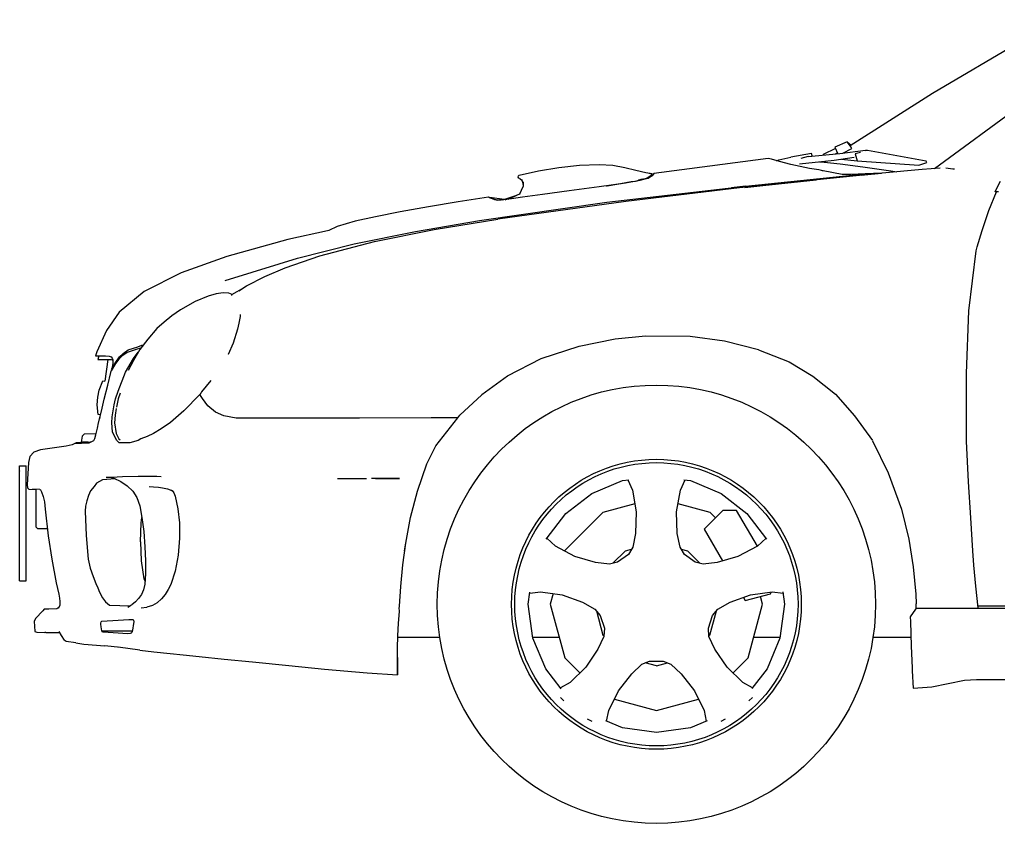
# Model space of a CAD drawing. Header units: millimetres. Extents: x 116290 to 180258, y 22146 to 121276.
# Drawn here: x 120765 to 122245, y 41388 to 42604 of the extents above; entities that cross this region are included whole.
import ezdxf

# ---------------------------------------------------------------- set-up
doc = ezdxf.new("R2010")
doc.units = ezdxf.units.MM

# ---------------------------------------------------------------- blocks, each defined once
blk = doc.blocks.new('A$C7F282EAC')
at = {"linetype": 'Continuous'}
for p, q in [((1570.1, 1215.4), (1380.8, 1103.8)), ((1380.8, 1103.8), (1256.4, 1024.7)), ((1384.2, 990.2), (1540.7, 1105.3)), ((1251.9, 1030.7), (1233.4, 1022.4)), ((1233.4, 1022.4), (1237.6, 1012.7)), ((1251.9, 1030.7), (1257.9, 1025.6)), ((1258.1, 1022.4), (1251.9, 1030.7)), ((1259.1, 1020.3), (1258.1, 1022.4)), ((1148.4, 1003.2), (1166.4, 1007.6)), ((1197.9, 1012.8), (1166.4, 1007.6)), ((1193.1, 1008.6), (1181.9, 1005.5)), ((1193.1, 1008.6), (1240.7, 1013)), ((1198.8, 1009.2), (1197.9, 1012.8)), ((1215.8, 1011.3), (1215.7, 1010.7)), ((1234.3, 1020.4), (1215.8, 1011.3)), ((1232.4, 1002.8), (1262.7, 1007.4)), ((1234.1, 1012.4), (1237.1, 1013.8)), ((1237.4, 1013.1), (1236.3, 1012.6)), ((1237.6, 1012.7), (1237.5, 1012.7)), ((1240.7, 1013), (1279.4, 1018.2)), ((1245.1, 1013.6), (1259.1, 1020.3)), ((1272, 1014.7), (1264.2, 1012.4)), ((1264.2, 1012.4), (1267.1, 1001.9)), ((1279.4, 1018.2), (1279.7, 1016.9)), ((1282.4, 1017.7), (1279.6, 1017.4)), ((1282.4, 1017.7), (1279.7, 1016.9)), ((1371.5, 1001.4), (1282.4, 1017.7)), ((815.9, 991.8), (847.1, 995.1)), ((847.1, 995.1), (876.7, 996.5)), ((876.7, 996.5), (897.3, 995.3)), ((897.3, 995.3), (915.7, 991.8)), ((1044, 994), (959.2, 982.5)), ((1132.6, 1005.6), (1044, 994)), ((1137.2, 1004.2), (1132.6, 1005.6)), ((1149.4, 1000.9), (1137.2, 1004.2)), ((1144.9, 1002.1), (1148.4, 1003.2)), ((1166.8, 996.5), (1149.4, 1000.9)), ((1180.7, 993.3), (1166.8, 996.5)), ((1179.9, 997.5), (1232.4, 1002.8)), ((1195.1, 990.4), (1180.7, 993.3)), ((1209.8, 1000.5), (1217, 999.8)), ((1217, 999.8), (1241.5, 997.2)), ((1220, 1001.5), (1217.3, 999.8)), ((1241.5, 997.2), (1275.5, 992.9)), ((1243.4, 1004.5), (1267.1, 1001.9)), ((1267.1, 1001.9), (1360.3, 995.4)), ((1275.5, 992.9), (1317.9, 986.9)), ((1360.3, 995.4), (1372.2, 999.2)), ((1372.2, 999.2), (1371.5, 1001.4)), ((754.2, 977.3), (754.5, 979.2)), ((755, 975.6), (754.2, 977.3)), ((754.5, 979.2), (755.9, 980.4)), ((755.9, 980.4), (784.9, 986.9)), ((784.9, 986.9), (815.9, 991.8)), ((915.7, 991.8), (932.3, 987.7)), ((932.3, 987.7), (947.3, 984.3)), ((947.3, 984.3), (950.1, 983.8)), ((950.1, 983.8), (952.1, 983.4)), ((950.5, 976.6), (955.4, 980)), ((952.1, 983.4), (954.1, 983.2)), ((956.9, 979.2), (953.7, 977.1)), ((954.1, 983.2), (957.1, 982.9)), ((955.4, 980), (956.9, 982.1)), ((956.9, 982.1), (957.1, 982.9)), ((958.6, 981.1), (956.9, 979.2)), ((959.2, 982.5), (958.6, 981.1)), ((1098.3, 963.7), (1279.1, 982.4)), ((1209.1, 988.2), (1195.1, 990.4)), ((1211.1, 987.7), (1209.1, 988.2)), ((1213.2, 987.2), (1211.1, 987.7)), ((1214.7, 987), (1213.2, 987.2)), ((1215.6, 986.8), (1214.7, 987)), ((1244.4, 981.3), (1215.6, 986.8)), ((1304.9, 983.1), (1240.9, 976.8)), ((1245.8, 981.1), (1244.4, 981.3)), ((1247.6, 981.1), (1245.8, 981.1)), ((1257.7, 981.2), (1247.6, 981.1)), ((1279.1, 982.4), (1257.7, 981.2)), ((1273.1, 980), (1303.7, 983.1)), ((1303.7, 983.1), (1279.1, 982.4)), ((1365.2, 988.7), (1304.9, 983.1)), ((1317.9, 986.9), (1327.2, 985.2)), ((1392.7, 990.9), (1365.2, 988.7)), ((1401.2, 991.4), (1411.9, 989.8)), ((1411.9, 989.8), (1414.4, 989.6)), ((756.4, 975.1), (755, 975.6)), ((756.4, 975.1), (757, 974.9)), ((756.6, 975.2), (759.8, 972.8)), ((756.7, 952.2), (761.8, 963.3)), ((759.2, 974.3), (761.5, 968)), ((761.5, 968), (761.8, 963.2)), ((761.9, 969.9), (761.8, 963.3)), ((876.6, 962.6), (831.5, 956.4)), ((894.7, 965.2), (876.6, 962.6)), ((887.8, 964.2), (888.8, 964.3)), ((888.4, 939.3), (1098.3, 963.7)), ((888.8, 964.3), (903.4, 966.5)), ((909.1, 967.3), (894.7, 965.2)), ((903.4, 966.5), (916.5, 968.6)), ((917.1, 968.6), (909.1, 967.3)), ((916.5, 968.6), (927.7, 970.4)), ((924.9, 969.9), (917.1, 968.6)), ((930.9, 970.8), (924.9, 969.9)), ((927.7, 970.4), (931.6, 971.2)), ((938.1, 972.1), (930.9, 970.8)), ((931.6, 971.2), (934.3, 971.8)), ((934.3, 971.8), (936.3, 972.4)), ((936.3, 972.4), (938.5, 972.9)), ((936.3, 972.4), (936.4, 972.5)), ((941.9, 974.1), (936.4, 972.5)), ((943.6, 973.4), (938.1, 972.1)), ((938.5, 972.9), (944.5, 974.5)), ((941.9, 974.1), (941.9, 974.1)), ((950.9, 975.3), (943.6, 973.4)), ((944.5, 974.5), (948.4, 975.7)), ((948.4, 975.7), (950.5, 976.6)), ((953.7, 977.1), (950.9, 975.3)), ((1098.3, 963.7), (1077.1, 961.3)), ((1240.9, 976.8), (1089.2, 960.8)), ((1097, 961.7), (1124.1, 964.8)), ((1124.1, 964.8), (1205, 973.1)), ((1190.4, 971.6), (1190.6, 971.5)), ((1476.3, 956.6), (1483.6, 971)), ((730.8, 942.7), (747.6, 948.4)), ((734.5, 943.1), (754, 950.9)), ((738.9, 943.7), (757.5, 952.5)), ((756.7, 952.2), (756.8, 952.3)), ((791.1, 951.2), (760.5, 946.7)), ((831.5, 956.4), (791.1, 951.2)), ((1089.2, 960.8), (917.2, 940.5)), ((1466.1, 926.7), (1477.6, 955.1)), ((1475.6, 955.1), (1476.3, 956.6)), ((1477.6, 955.1), (1475.6, 955.1)), ((1480.6, 955.1), (1477.6, 955.1)), ((663.5, 939.9), (618.8, 932.5)), ((709.3, 947), (663.5, 939.9)), ((695.5, 911.9), (888.4, 939.3)), ((710.9, 946.1), (709.3, 947)), ((713.9, 944.7), (710.9, 946.1)), ((711.4, 946.6), (712.9, 945.9)), ((733.2, 943.5), (711.4, 946.6)), ((718.5, 943.6), (712.9, 945.9)), ((712.9, 945.9), (718.6, 943.6)), ((716.5, 944), (713.9, 944.7)), ((719.3, 943), (716.5, 944)), ((723.3, 942.2), (718.5, 943.6)), ((718.6, 943.6), (723.3, 942.2)), ((723.4, 942.2), (719.3, 943)), ((728.7, 942.4), (723.4, 942.2)), ((917.2, 940.5), (723.6, 913.8)), ((735.8, 943.3), (728.7, 942.4)), ((744.3, 944.4), (735.8, 943.3)), ((760.5, 946.7), (744.3, 944.4)), ((575.9, 924.9), (538.5, 917.4)), ((618.8, 932.5), (575.9, 924.9)), ((1455.9, 896.6), (1466.1, 926.7)), ((494.1, 906.8), (480.4, 902.5)), ((507.7, 910.4), (494.1, 906.8)), ((538.5, 917.4), (507.7, 910.4)), ((598.9, 895.1), (695.5, 911.9)), ((627.3, 897.8), (723.6, 913.8)), ((465.6, 896.2), (405.8, 883)), ((467.6, 896.7), (465.6, 896.2)), ((480.4, 902.5), (467.6, 896.7)), ((505.9, 876.2), (598.9, 895.1)), ((536.8, 879.7), (627.3, 897.8)), ((1448.6, 872), (1455.9, 896.6)), ((405.8, 883), (313.6, 857.4)), ((420.5, 854.6), (505.9, 876.2)), ((454.1, 858.4), (536.8, 879.7)), ((1436.1, 775.1), (1447.2, 865.7)), ((1447.2, 865.7), (1448.6, 872)), ((313.6, 857.4), (244.4, 832.4)), ((311, 820.8), (392.7, 846)), ((392.7, 846), (420.5, 854.6)), ((401.8, 840.1), (454.1, 858.4)), ((244.4, 832.4), (188.7, 804.3)), ((371.1, 827.2), (401.8, 840.1)), ((311, 820.8), (311.1, 820.8)), ((343.5, 813.1), (371.1, 827.2)), ((188.7, 804.3), (150.4, 773)), ((297.6, 801), (285.2, 797.5)), ((308, 802.4), (297.6, 801)), ((316.4, 801.6), (308, 802.4)), ((321.4, 799.6), (316.4, 801.6)), ((340.1, 810.6), (320.7, 799.2)), ((331.4, 805.5), (343.5, 813.1)), ((265.7, 789.3), (243.4, 776.7)), ((285.2, 797.5), (265.7, 789.3)), ((320.7, 799.2), (320.7, 798.2)), ((150.4, 773), (131.5, 745.2)), ((243.4, 776.7), (230.5, 767.3)), ((1432.6, 680.2), (1436.1, 775.1)), ((218.7, 758.1), (207.4, 748.2)), ((230.5, 767.3), (218.7, 758.1)), ((331.6, 756.6), (329.4, 747.3)), ((333.6, 766.7), (331.6, 756.6)), ((333.5, 769.6), (333.6, 766.7)), ((131.5, 745.2), (116.8, 713.2)), ((207.4, 748.2), (193.9, 732.4)), ((329.4, 747.3), (323.1, 726)), ((193.9, 732.4), (181.7, 716.5)), ((323.1, 726), (315.7, 709.2)), ((846.4, 721.6), (900.9, 732.8)), ((900.9, 732.8), (947, 737.3)), ((947, 737.3), (1014.5, 736.8)), ((947, 737.3), (1014.5, 736.7)), ((1014.5, 736.8), (1014.5, 736.8)), ((1014.5, 736.7), (1066.5, 729.8)), ((1066.5, 729.8), (1117.5, 716.4)), ((116.8, 713.2), (114.8, 706.8)), ((162.7, 712), (154.5, 706.3)), ((156.5, 710.7), (164.5, 716.2)), ((176.1, 716.5), (162.7, 712)), ((164.5, 716.2), (178.9, 720.8)), ((181.7, 716.5), (172.2, 699.8)), ((172.4, 702.8), (179.5, 712.7)), ((183.1, 718.4), (176.1, 716.5)), ((178.9, 720.8), (184.7, 723.3)), ((184.7, 723.3), (186.8, 723.2)), ((789.1, 703), (846.4, 721.6)), ((1117.5, 716.3), (1164.2, 697.8)), ((114.8, 706.8), (116.6, 706.8)), ((116.6, 706.8), (121.7, 706.8)), ((119.9, 706.8), (118.3, 701.6)), ((118.3, 701.6), (133.5, 701.3)), ((121.7, 706.8), (129.8, 706.8)), ((133.5, 701.3), (128.9, 668.5)), ((129.8, 706.8), (135.7, 706.3)), ((133, 701.6), (138.7, 701.3)), ((135.7, 706.3), (138.4, 705.4)), ((138.4, 705.4), (140.1, 703.3)), ((138.7, 701.3), (141, 700.6)), ((139.2, 686.4), (145.6, 697.4)), ((140.1, 703.3), (141, 700.8)), ((141.3, 697.3), (140.6, 691.5)), ((141, 700.8), (141.3, 697.3)), ((150.2, 702), (145.3, 695.5)), ((145.6, 697.4), (151.3, 705.3)), ((146.4, 697.3), (146.3, 698.4)), ((146.4, 696.9), (146.4, 697.3)), ((149.9, 701.5), (148.6, 701.6)), ((154.5, 706.3), (150.2, 702)), ((151.3, 705.3), (156.5, 710.7)), ((160, 682.3), (172.4, 702.8)), ((172.2, 699.8), (164.5, 685)), ((315.7, 709.2), (315.7, 709.2)), ((737.9, 676.7), (789.1, 703)), ((1164.2, 697.8), (1199.9, 676.5)), ((133.5, 662.6), (137.9, 681.7)), ((137.9, 681.7), (138.7, 684.4)), ((145.3, 695.5), (138.7, 684.4)), ((140.6, 691.5), (139.2, 686.4)), ((143.9, 694.5), (144.1, 693.4)), ((148.9, 653.8), (160, 682.3)), ((120.6, 655.2), (125.9, 669)), ((125.9, 669), (128.9, 668.5)), ((289.4, 669.8), (275.4, 652.4)), ((699.1, 648.4), (737.9, 676.7)), ((1199.9, 676.5), (1234.4, 649)), ((1432.4, 578.2), (1432.6, 680.2)), ((118.3, 644.3), (120.6, 655.2)), ((127.7, 641.3), (133.5, 662.6)), ((145, 641.8), (148.9, 653.8)), ((275.4, 652.4), (274.2, 650.8)), ((117.5, 633), (118.3, 644.3)), ((123.8, 623.4), (127.7, 641.3)), ((143.2, 633), (145, 641.8)), ((149.1, 641.9), (146.5, 629.4)), ((151.9, 650.5), (149.1, 641.9)), ((272.8, 648.6), (248.7, 623.8)), ((274.3, 650.5), (272.8, 648.6)), ((276.7, 642.3), (272.8, 648.6)), ((284.8, 631.4), (276.7, 642.3)), ((666.1, 617.2), (699, 648.3)), ((1234.4, 649), (1263.2, 616.4)), ((118.8, 618.4), (117.5, 633)), ((119.5, 605.6), (123.8, 623.4)), ((140.1, 614.6), (143.2, 633)), ((146.2, 627.4), (144.5, 617.3)), ((248.7, 623.8), (228.3, 606.1)), ((296.4, 622), (284.8, 631.4)), ((308.8, 616.1), (296.4, 622)), ((121.9, 618), (118.8, 618.4)), ((121.9, 618), (121, 611.6)), ((139.4, 605.9), (140.1, 614.6)), ((144.5, 617.3), (143.4, 605.9)), ((327.4, 612.9), (308.8, 616.1)), ((372.4, 612.9), (327.4, 612.9)), ((446.6, 612.9), (372.4, 612.9)), ((514, 612.9), (446.6, 612.9)), ((622.7, 613.1), (514, 612.9)), ((625.4, 613.1), (622.7, 613.1)), ((627.4, 613.2), (625.4, 613.1)), ((663.1, 613.3), (627.4, 613.2)), ((629.8, 571.1), (663.1, 613.3)), ((663.1, 613.3), (666.1, 617.2)), ((663.1, 613.2), (663.1, 613.3)), ((1263.2, 616.4), (1290.2, 578.8)), ((115.5, 587.4), (118, 597.9)), ((118, 597.9), (119.5, 605.6)), ((140.7, 592.2), (139.4, 605.9)), ((143.4, 605.9), (145.9, 589.4)), ((214.1, 596.8), (202.7, 589.6)), ((228.3, 606.1), (214.1, 596.8)), ((94.6, 585.4), (93.3, 576.4)), ((97.7, 588.5), (94.6, 585.4)), ((115.9, 589.1), (97.7, 588.5)), ((105.3, 575.3), (112.3, 579.2)), ((112.3, 579.2), (113.8, 582.1)), ((113.8, 582.1), (115.5, 587.4)), ((144.6, 583.8), (140.7, 592.2)), ((147.2, 579.2), (144.6, 583.8)), ((145.9, 589.4), (150.3, 581.6)), ((150.6, 575.6), (147.2, 579.2)), ((150.3, 581.6), (152.2, 579.9)), ((179.4, 579.2), (166.6, 575.5)), ((183.6, 581.3), (179.4, 579.2)), ((192.9, 585.3), (183.6, 581.3)), ((202.7, 589.6), (192.9, 585.3)), ((1290, 578.6), (1313.9, 530.3)), ((1435.4, 516.7), (1432.4, 578.2)), ((31.8, 564.8), (21.5, 561.3)), ((70.4, 570.2), (31.8, 564.8)), ((79.3, 572.5), (70.4, 570.2)), ((84.7, 575), (79.3, 572.5)), ((85.6, 575.4), (84.7, 575)), ((84.7, 575), (86.9, 575)), ((103.8, 576.4), (85.6, 575.4)), ((86.9, 575), (93.5, 575.2)), ((94.3, 576.4), (93.3, 576.4)), ((93.5, 575.2), (105.3, 575.3)), ((94.3, 576.4), (97.3, 576.4)), ((97.3, 576.4), (94.3, 576.4)), ((97.3, 576.4), (102.1, 576.4)), ((102.1, 576.4), (97.3, 576.4)), ((102.1, 576.4), (107.2, 576.4)), ((103.8, 576.4), (102.1, 576.4)), ((107.1, 576.3), (106.9, 576.4)), ((107.2, 576.4), (106.9, 576.4)), ((154.1, 575.5), (150.6, 575.6)), ((166.6, 575.5), (154.1, 575.5)), ((615.8, 543.5), (629.8, 571.1)), ((15.5, 554.8), (13.4, 545.6)), ((21.5, 561.3), (15.5, 554.8)), ((0, 540.5), (10.2, 540.6)), ((0, 539.9), (0, 540.5)), ((0, 537.7), (0, 539.9)), ((0, 533.1), (0, 537.7)), ((0, 533.1), (0, 532.8)), ((10.2, 540), (10.2, 540.6)), ((10.2, 537.7), (10.2, 540)), ((10.2, 533.3), (10.2, 537.7)), ((10.2, 374.2), (10.2, 533.3)), ((13.4, 545.6), (11.7, 512.1)), ((601.9, 502.5), (615.8, 543.5)), ((0, 374), (0, 532.8)), ((125.2, 519.3), (116.6, 514.3)), ((144.8, 520.9), (125.2, 519.3)), ((130.8, 523.3), (155.9, 524.6)), ((139.1, 523.2), (130.8, 523.3)), ((137.6, 523.7), (142.4, 522)), ((142.4, 522), (153.1, 517.1)), ((155.9, 524.6), (179.4, 525.2)), ((179.4, 525.2), (207.7, 525.2)), ((207.7, 525.2), (214, 524.7)), ((480.7, 521.8), (524.9, 521.7)), ((547.6, 521.6), (532.1, 521.8)), ((538.4, 521.7), (574.5, 521.7)), ((574.5, 521.7), (547.6, 521.6)), ((865.5, 498.7), (911.8, 518.3)), ((911.8, 518.3), (921.4, 519.6)), ((919.9, 519.4), (927.1, 503.8)), ((999.5, 503.8), (1006.6, 519.4)), ((1004.7, 519.6), (1014.8, 518.3)), ((1014.8, 518.3), (1061.1, 498.7)), ((1313.9, 530.3), (1334.3, 475.4)), ((11.7, 512.1), (11.9, 507.4)), ((11.9, 507.4), (13.8, 505.2)), ((13.8, 505.2), (25, 504.9)), ((30.6, 505), (19.4, 505.3)), ((25, 448.2), (25, 504.9)), ((30.6, 505), (31.6, 504.4)), ((31.6, 504.4), (33.3, 501.2)), ((112.6, 509.6), (107.4, 502.8)), ((116.6, 514.3), (112.6, 509.6)), ((153.1, 517.1), (162.9, 510.3)), ((162.9, 510.3), (171.2, 502.6)), ((196, 509.5), (202.6, 509.2)), ((202.6, 509.2), (210.3, 508.6)), ((210.3, 508.6), (216, 507.7)), ((216, 507.7), (223.7, 505.9)), ((223.7, 505.9), (230.5, 503.2)), ((229, 504.4), (231.8, 502.2)), ((230.9, 503.5), (233.5, 499.7)), ((855.2, 516.4), (855.2, 516.4)), ((927.1, 503.8), (932.7, 471.2)), ((993.9, 471.2), (999.5, 503.8)), ((1438.8, 462.2), (1435.4, 516.7)), ((33.3, 501.2), (35.9, 494.1)), ((35.9, 494.1), (37.5, 486.4)), ((104.2, 496.1), (101.9, 487.7)), ((107.4, 502.8), (104.2, 496.1)), ((171.2, 502.6), (177.5, 492.6)), ((177.5, 492.6), (181.9, 480)), ((233.5, 499.7), (235.5, 494.8)), ((235.5, 494.8), (239.6, 475.5)), ((591.4, 462.6), (601.9, 502.5)), ((826.3, 468.5), (865.5, 498.7)), ((1061.1, 498.7), (1100.3, 468.5)), ((37.5, 486.4), (38.4, 480.6)), ((38.4, 480.6), (38.8, 475.1)), ((38.8, 475.1), (43.3, 435)), ((99.6, 479.6), (99, 472.4)), ((101.9, 487.7), (99.6, 479.6)), ((181.9, 480), (185.1, 462.7)), ((811.9, 482.9), (811.8, 482.9)), ((930.6, 483.2), (882.3, 470.1)), ((1044.4, 470.1), (996, 483.2)), ((1114.7, 482.9), (1114.7, 482.9)), ((1334.3, 475.4), (1345.1, 429.8)), ((99, 472.4), (100.6, 435.3)), ((183.9, 454.6), (185.1, 462.6)), ((185.1, 462.7), (187.8, 441.4)), ((584.1, 423.9), (591.4, 462.6)), ((796.3, 429.7), (826.3, 468.5)), ((882.3, 470.1), (824.7, 412.6)), ((882.3, 470.1), (882.3, 470.1)), ((932.7, 471.2), (931.7, 438.5)), ((994.9, 438.5), (993.9, 471.2)), ((1063.6, 473.1), (1035.4, 444.9)), ((1052.5, 462), (1044.4, 470.1)), ((1044.4, 470.1), (1044.4, 470.1)), ((1084.7, 473.3), (1063.6, 473.1)), ((1116, 419.1), (1084.7, 473.3)), ((1100.3, 468.5), (1130, 430)), ((1442, 412), (1438.8, 462.2)), ((27, 446.2), (25, 448.2)), ((27, 446.2), (28.5, 446.2)), ((28.5, 446.2), (34.2, 446.2)), ((34.2, 446.2), (42, 446.2)), ((183.1, 425.7), (183.9, 454.6)), ((241.7, 454.7), (241.9, 431.4)), ((1035.4, 444.9), (1063.1, 396.9)), ((43.3, 435), (48.6, 399.4)), ((100.6, 435.3), (103.5, 399.7)), ((187.8, 441.4), (189.7, 418.2)), ((241.9, 431.4), (239.8, 405.5)), ((810.5, 419.1), (797.4, 431.2)), ((931.7, 438.5), (927.6, 417.6)), ((999, 417.6), (994.9, 438.5)), ((1129.1, 431.2), (1116, 419.1)), ((1345.1, 429.8), (1351.8, 387.9)), ((183.1, 425.7), (183.9, 397)), ((189.7, 418.2), (190.7, 396.9)), ((579.6, 390.8), (584.1, 423.8)), ((582.5, 412.2), (584.1, 423.9)), ((839.8, 403.7), (810.5, 419.1)), ((927.6, 417.6), (921, 406.9)), ((1005.6, 406.9), (999, 417.6)), ((1116, 419.1), (1086.7, 403.7)), ((239.8, 405.5), (235.4, 381.6)), ((824.6, 412.6), (824.4, 411.8)), ((824.7, 412.6), (824.6, 412.6)), ((871.2, 394.6), (839.8, 403.7)), ((897.6, 393.3), (916.3, 412)), ((921, 406.9), (904.6, 395)), ((916.3, 412), (925.6, 414.5)), ((1000.9, 414.5), (1010.3, 412)), ((1022, 395), (1005.6, 406.9)), ((1010.3, 412), (1029, 393.3)), ((1086.7, 403.7), (1055.4, 394.6)), ((1443.7, 390.4), (1442, 412)), ((48.6, 399.4), (55.4, 363.9)), ((103.5, 399.7), (106.8, 385.9)), ((106.8, 385.9), (111.2, 373.3)), ((183.9, 397), (188, 370)), ((190.7, 396.9), (190.7, 377.5)), ((576.5, 358.2), (579.6, 390.8)), ((892.3, 392), (871.2, 394.6)), ((904.6, 395), (892.3, 392)), ((1034.2, 392), (1022, 395)), ((1055.4, 394.6), (1034.2, 392)), ((1351.8, 387.9), (1355.5, 346.8)), ((1446.6, 358.6), (1443.7, 390.4)), ((0, 369.7), (0, 374)), ((10.2, 369.9), (10.2, 374.2)), ((111.2, 373.3), (115.4, 362.8)), ((190.7, 377.5), (189.5, 361.6)), ((235.4, 381.6), (228.6, 361.4)), ((0, 367.3), (0, 369.7)), ((0, 366.6), (0, 367.3)), ((0, 366.6), (10.2, 366.6)), ((10.2, 367.5), (10.2, 369.9)), ((10.2, 366.6), (10.2, 367.5)), ((55.4, 363.9), (59.2, 346.5)), ((115.4, 362.8), (118.3, 356.2)), ((118.3, 356.2), (120.8, 349.8)), ((189.5, 361.6), (187.6, 353.1)), ((188, 370), (189.8, 366)), ((228.6, 361.4), (224.6, 353.5)), ((574.5, 328.5), (576.5, 358.2)), ((1449.8, 325.8), (1446.6, 358.6)), ((59.2, 346.5), (60.3, 340.8)), ((60.3, 340.8), (61, 335.5)), ((120.8, 349.8), (125.2, 341.2)), ((125.2, 341.2), (129.8, 335)), ((184.4, 346.1), (180, 340.2)), ((187.6, 353.1), (184.4, 346.1)), ((220, 346.2), (214.8, 339.8)), ((224.6, 353.5), (220, 346.2)), ((769.5, 331.4), (772, 349.8)), ((771.8, 348.3), (788.2, 350.2)), ((788.2, 350.2), (820.9, 345.5)), ((807.1, 347.5), (802.7, 331.5)), ((820.9, 345.5), (851.7, 334.4)), ((1074.9, 334.4), (1105.6, 345.5)), ((1094.9, 341.7), (1097.5, 337.2)), ((1097.5, 337.2), (1135.9, 347.4)), ((1105.6, 345.5), (1138.4, 350.2)), ((1123.9, 331.4), (1120.7, 343.3)), ((1135.9, 347.4), (1137.5, 350.1)), ((1138.4, 350.2), (1154.8, 348.3)), ((1154.5, 350.2), (1157.1, 331.4)), ((1355.5, 346.8), (1356.3, 332.3)), ((59.2, 326.3), (56.1, 324.3)), ((61, 329.3), (58.5, 325)), ((61, 335.5), (61, 329.3)), ((129.8, 335), (135.8, 330)), ((135.8, 330), (167.5, 329.1)), ((169.5, 330.2), (163.8, 326.6)), ((167.6, 329.1), (167.5, 329.1)), ((175.2, 334.9), (169.6, 330.4)), ((180, 340.2), (175.2, 334.9)), ((183.7, 325.9), (192.6, 327.2)), ((200.9, 329.6), (192.6, 327.2)), ((192.6, 327.2), (192.6, 327.2)), ((208.3, 333.8), (200.9, 329.6)), ((214.8, 339.8), (208.3, 333.8)), ((574.3, 325.2), (574.5, 328.5)), ((574.4, 324.3), (574.3, 325.8)), ((776.4, 279.9), (769.5, 331.4)), ((802.7, 331.5), (802.7, 331.4)), ((802.7, 331.4), (824.6, 250.4)), ((851.7, 334.4), (870.3, 324.1)), ((1056.3, 324.1), (1074.9, 334.4)), ((1102, 250.4), (1123.9, 331.4)), ((1123.9, 331.4), (1123.9, 331.4)), ((1157.1, 331.4), (1150.1, 279.9)), ((1356.4, 325.3), (1356.3, 332.3)), ((1447.7, 325.3), (2504.3, 327.4)), ((1449.5, 328.9), (1720.7, 329.1)), ((35.1, 321.7), (23.9, 310)), ((37.2, 323.9), (35.1, 321.7)), ((44.4, 324.2), (37.2, 323.9)), ((56.2, 324.4), (44.4, 324.2)), ((573.3, 302.6), (574.6, 320.6)), ((574.1, 314.4), (574.7, 320.6)), ((574.7, 322.5), (574.4, 324.3)), ((574.7, 320.6), (574.7, 322.5)), ((870.3, 324.1), (878.4, 314.5)), ((882.8, 284.4), (873, 320.9)), ((878.4, 314.5), (884.7, 295.3)), ((1041.9, 295.3), (1048.1, 314.5)), ((1053.7, 321.1), (1043.8, 284.4)), ((1048.1, 314.5), (1056.3, 324.1)), ((1355.4, 324.1), (1347.4, 312.5)), ((1347.4, 312.5), (1347.6, 305.3)), ((1356.4, 325.3), (1355.4, 324.1)), ((1356.4, 325.3), (1374.7, 325.3)), ((1374.7, 325.3), (1427.1, 325.3)), ((1427.1, 325.3), (1447.7, 325.3)), ((23.9, 310), (22.3, 305.1)), ((22.3, 305.1), (22.4, 298.1)), ((22.4, 298.1), (23.1, 290.4)), ((123, 302.9), (123.3, 304.6)), ((123.1, 300.7), (123, 302.9)), ((123.5, 297.7), (123.1, 300.7)), ((123.3, 304.6), (124.5, 306.1)), ((124, 293.9), (123.5, 297.7)), ((124.5, 306.1), (149.3, 307.6)), ((149.3, 307.6), (165.4, 308.4)), ((165.4, 308.4), (171.4, 308.5)), ((172.2, 302.3), (170.7, 292.3)), ((171.4, 308.5), (172.3, 307.3)), ((172.6, 305), (172.2, 302.3)), ((172.3, 307.3), (172.6, 305)), ((572.1, 283.5), (573.3, 302.6)), ((1347.6, 305.3), (1348.8, 267.8)), ((23.1, 290.4), (26.3, 289.1)), ((26.3, 289.1), (38.2, 288.8)), ((39.5, 288.8), (38.2, 288.8)), ((39.5, 288.8), (44.3, 288.8)), ((44.3, 288.8), (56.8, 288.8)), ((56.8, 288.8), (60.2, 288.8)), ((59.3, 290.4), (62.9, 284)), ((62.9, 284), (67.2, 276.9)), ((124.4, 291.5), (124, 293.9)), ((125, 289.9), (124.4, 291.5)), ((170.4, 290.6), (124.7, 290.6)), ((126.2, 289), (125, 289.9)), ((149.3, 287.6), (126.2, 289)), ((163.1, 286.8), (149.3, 287.6)), ((167.1, 287), (163.1, 286.8)), ((168.6, 287.6), (167.1, 287)), ((169.8, 288.7), (168.6, 287.6)), ((170.4, 290.3), (169.8, 288.7)), ((170.7, 292.3), (170.4, 290.3)), ((571.8, 265.2), (572.1, 283.5)), ((572.1, 281.8), (635.6, 281.8)), ((776.2, 281.7), (816.2, 281.7)), ((883.7, 282.7), (874.7, 263.4)), ((883.8, 283.5), (882.8, 284.4)), ((884.7, 295.3), (883.7, 282.7)), ((1042.8, 282.7), (1041.9, 295.3)), ((1043.8, 284.4), (1042.8, 283.4)), ((1042.8, 283.4), (1043.8, 284.4)), ((1051.8, 263.4), (1042.8, 282.7)), ((1110.5, 281.7), (1150.4, 281.7)), ((1290.9, 281.7), (1348.3, 281.7)), ((70.4, 275.2), (67.2, 276.9)), ((85.2, 273), (70.4, 275.2)), ((85.2, 273), (97.4, 271.1)), ((97.4, 271.1), (128.9, 268.6)), ((152.5, 266.1), (128.9, 268.6)), ((182.1, 262.2), (149.2, 266.6)), ((796, 233.6), (776.4, 279.9)), ((1150.1, 279.9), (1130.6, 233.6)), ((1348.8, 267.8), (1350, 235.4)), ((182.1, 262.2), (203.1, 259.4)), ((203.1, 259.4), (227.8, 256.8)), ((227.8, 256.8), (247.2, 255)), ((247.2, 255), (271.8, 252.5)), ((271.8, 252.5), (309.7, 248.6)), ((571.6, 250.9), (571.8, 265.2)), ((874.7, 263.4), (856.4, 236.4)), ((1070.2, 236.4), (1051.8, 263.4)), ((309.7, 248.6), (352.3, 244.2)), ((352.3, 244.2), (407.1, 238.6)), ((407.1, 238.6), (461.2, 233.2)), ((571.6, 236), (571.6, 250.9)), ((571.6, 250.9), (571.6, 236)), ((824.6, 250.4), (847.4, 227.6)), ((824.6, 250.4), (824.6, 250.4)), ((925.9, 226.2), (941.5, 240.7)), ((941.5, 240.7), (953.1, 245.5)), ((963.3, 238.2), (946.5, 242.8)), ((953.1, 245.5), (973.4, 245.5)), ((963.3, 238.2), (980.1, 242.8)), ((973.4, 245.5), (985.1, 240.7)), ((985.1, 240.7), (1000.6, 226.2)), ((1079.2, 227.6), (1102, 250.4)), ((1102, 250.4), (1102, 250.4)), ((461.2, 233.2), (525.6, 227.6)), ((525.6, 227.6), (571.6, 224.8)), ((571.6, 224.8), (571.6, 236)), ((571.6, 236), (571.6, 224.8)), ((571.6, 224.8), (571.6, 224.8)), ((819.2, 203.6), (796, 233.6)), ((856.4, 236.4), (832.7, 213.3)), ((905.9, 200.4), (925.9, 226.2)), ((1000.6, 226.2), (1020.7, 200.4)), ((1093.9, 213.3), (1070.2, 236.4)), ((1130.6, 233.6), (1107.6, 203.9)), ((1148.2, 223.3), (1148.2, 223.4)), ((1350, 235.4), (1350, 230.9)), ((1350, 230.9), (1351.9, 204.6)), ((832.7, 213.3), (818.1, 205)), ((1108.5, 205), (1093.9, 213.3)), ((1379.7, 206.6), (1429.1, 216.5)), ((1429.1, 216.5), (1447.7, 217.7)), ((1447.7, 217.7), (2504.3, 219.8)), ((891.3, 170.7), (905.9, 200.4)), ((1020.7, 200.4), (1035.3, 170.7)), ((1351.9, 204.6), (1379.7, 206.6)), ((818, 190.6), (823.5, 185.3)), ((899.8, 188), (963.3, 170.9)), ((963.3, 170.9), (1026.8, 188)), ((1103, 185.4), (1108.5, 190.6)), ((1114.7, 179.9), (1114.7, 180)), ((888, 154.6), (891.3, 170.7)), ((963.3, 170.9), (963.3, 170.9)), ((1035.3, 170.7), (1038.5, 154.6)), ((858.8, 158.1), (865.4, 154.5)), ((911.8, 144.6), (886.7, 155.1)), ((1040.3, 155.3), (1014.8, 144.6)), ((1061.2, 154.5), (1067.8, 158.1)), ((963.3, 137.7), (911.8, 144.6)), ((1014.8, 144.6), (963.3, 137.7)), ((1071.4, 146.5), (1071.4, 146.5))]:
    blk.add_line(p, q, dxfattribs=at)
blk.add_lwpolyline([(239.6, 475.5), (241.7, 454.7)], dxfattribs=at)
for radius in [331.4, 219.2, 214.2]:
    blk.add_circle((963.3, 331.4), radius, dxfattribs=at)

msp = doc.modelspace()

# ---------------------------------------------------------------- block references
msp.add_blockref('A$C7F282EAC', (120764.6, 41388.1))

doc.saveas('drawing.dxf')
